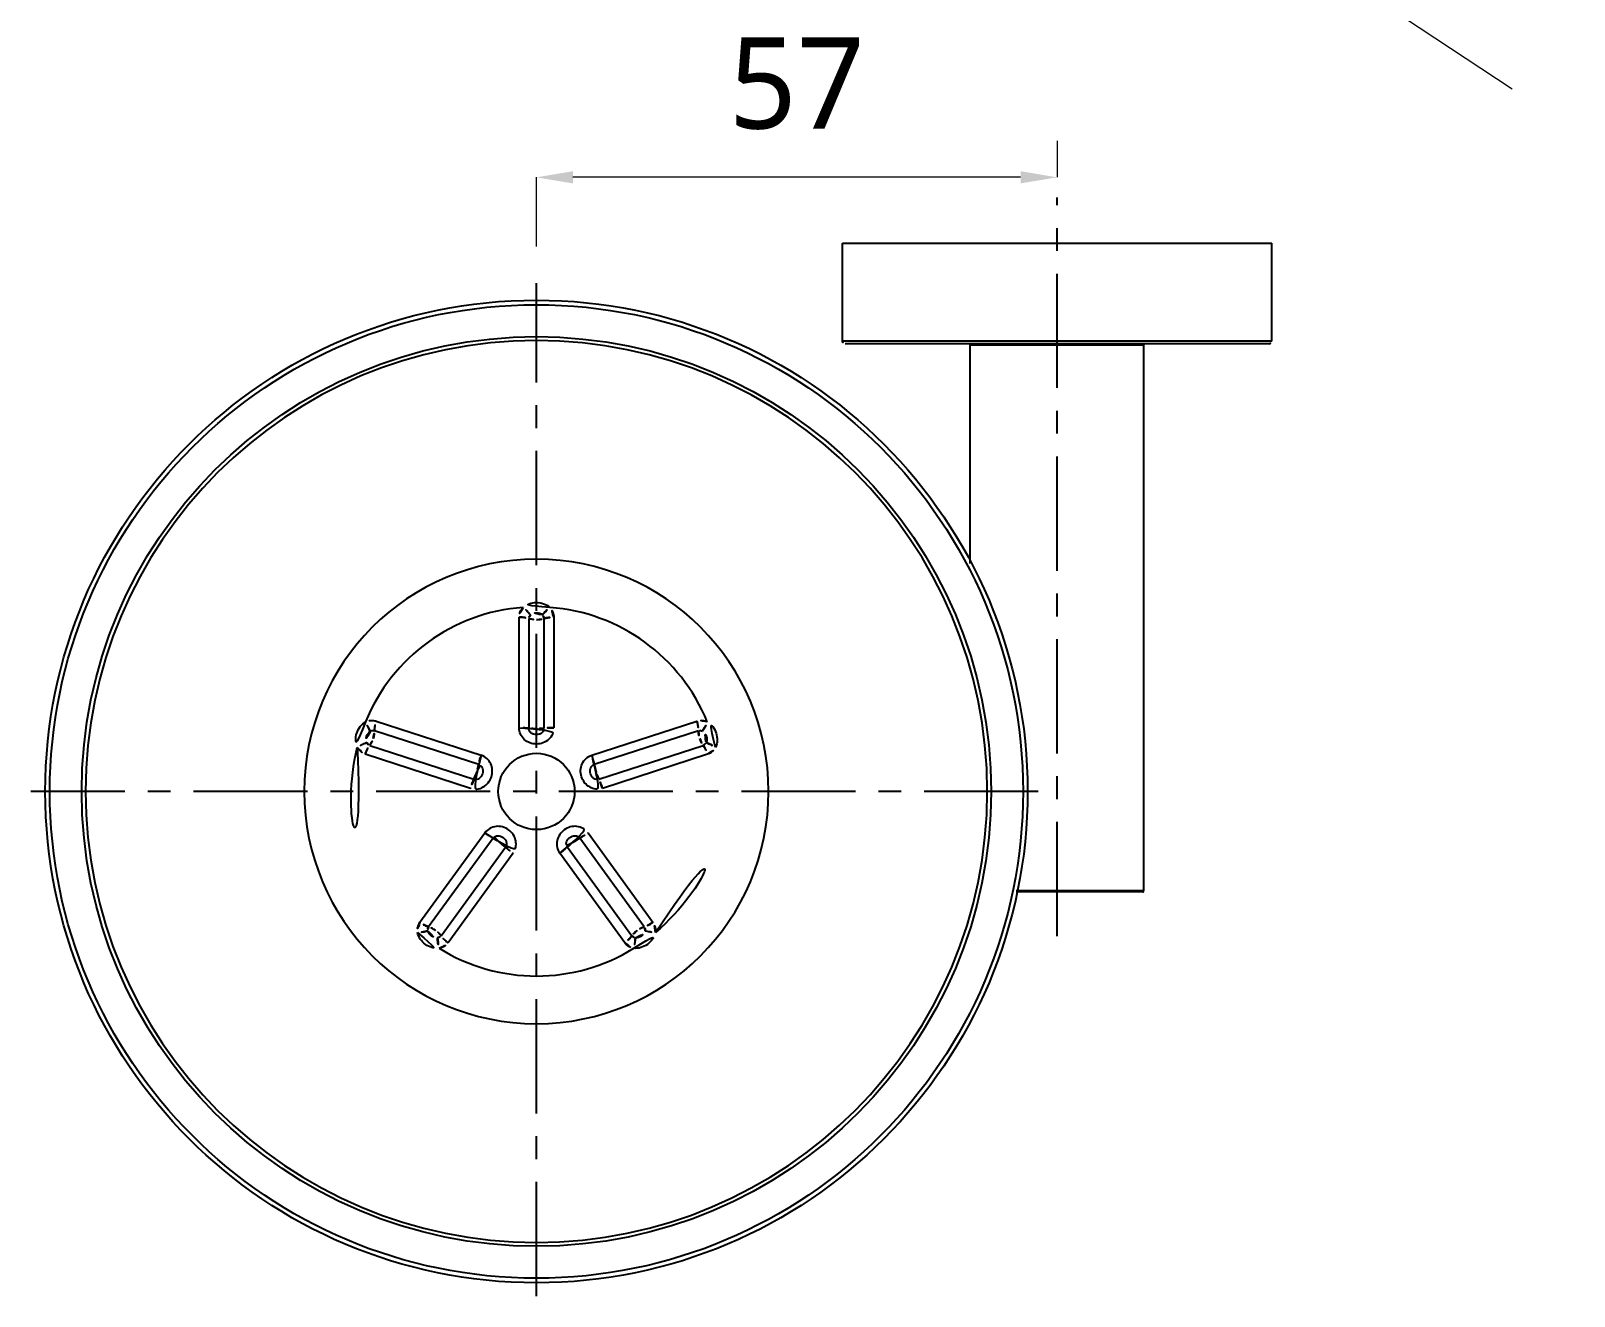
# Model space of a CAD drawing. Extents: x 16296660632 to 16296679688, y -37409620961 to -37409616551.
# Drawn here: x 16296679006.9 to 16296679175.8, y -37409618234 to -37409618095.5 of the extents above; entities that cross this region are included whole.
import ezdxf

# ---------------------------------------------------------------- set-up
doc = ezdxf.new("R2010")
doc.units = 0
doc.header["$LTSCALE"] = 10
doc.header["$MEASUREMENT"] = 0
doc.header["$PDMODE"] = 3
doc.header["$PDSIZE"] = -10
doc.linetypes.add('CENTER', pattern=[2, 1.25, -0.25, 0.25, -0.25])
doc.layers.get('0').update_dxf_attribs({"linetype": 'CONTINUOUS'})
doc.layers.get('DEFPOINTS').update_dxf_attribs({"linetype": 'CONTINUOUS'})
doc.styles.add('Daelim Dimension', font='')
doc.styles.get('Daelim Dimension').set_extended_font_data('NanumGothic')
doc.dimstyles.new('DEFAULT', dxfattribs={"dimscale": 2, "dimtxt": 2, "dimasz": 2, "dimexe": 0, "dimexo": 2, "dimgap": 1, "dimtad": 1, "dimdec": 1, "dimzin": 9, "dimdsep": 46, "dimtxsty": 'Daelim Dimension', "dimcen": 0.5, "dimclrd": 252, "dimclre": 252, "dimclrt": 3, "dimadec": 1, "dimazin": 0, "dimtfac": 1, "dimtdec": 1, "dimtix": 1, "dimtmove": 0, "dimatfit": 3, "dimfxl": 1, "dimtolj": 1, "dimtzin": 1, "dimlwd": 9, "dimlwe": 9, "dimarcsym": 0})

# ---------------------------------------------------------------- blocks, each defined once
blk = doc.blocks.new('*D24')
at = {"color": 5, "lineweight": 9, "transparency": 16777216}
for p, q in [((16296679096.264919, -37409618053.847122), (16296679092.927481, -37409618051.642242)), ((16296679099.60235, -37409618056.05201), (16296679138.81723, -37409618081.959419)), ((16296679169.028431, -37409618101.918518), (16296679142.154671, -37409618084.164307))]:
    blk.add_line(p, q, dxfattribs=at)
at = {"color": 5, "transparency": 16777216}
for points in [[(16296679096.632401, -37409618053.290894), (16296679095.89744, -37409618054.403374), (16296679099.60235, -37409618056.05201)], [(16296679142.52215, -37409618083.608063), (16296679141.787189, -37409618084.720551), (16296679138.81723, -37409618081.959419)]]:
    blk.add_solid(points, dxfattribs=at)
at = {"layer": 'DEFPOINTS', "color": 0, "transparency": 16777216}
for p in [(16296679099.60235, -37409618056.05201), (16296679138.81723, -37409618081.959419)]:
    blk.add_point(p, dxfattribs=at)
at = {"color": 7, "transparency": 16777216, "insert": (16296679175.811781, -37409618088.022583), "char_height": 10, "attachment_point": 3, "rotation": 326.549155, "line_spacing_factor": 0.9, "style": 'Daelim Dimension'}
blk.add_mtext('\\A1;{\\fISOCPEUR|b0|i0|c0|p34;%%C}47', dxfattribs=at)
blk = doc.blocks.new('*D27')
at = {"color": 5, "lineweight": 9, "transparency": 16777216}
for p, q in [((16296679119.209789, -37409618107.559723), (16296679119.209789, -37409618111.559723)), ((16296679062.209789, -37409618119.148842), (16296679062.209789, -37409618111.559723)), ((16296679115.209789, -37409618111.559723), (16296679066.209789, -37409618111.559723))]:
    blk.add_line(p, q, dxfattribs=at)
at = {"color": 5, "transparency": 16777216}
for points in [[(16296679066.209789, -37409618110.893059), (16296679066.209789, -37409618112.226387), (16296679062.209789, -37409618111.559723)], [(16296679115.209789, -37409618110.893059), (16296679115.209789, -37409618112.226387), (16296679119.209789, -37409618111.559723)]]:
    blk.add_solid(points, dxfattribs=at)
at = {"layer": 'DEFPOINTS', "color": 0, "transparency": 16777216}
for p in [(16296679062.209789, -37409618111.559723), (16296679119.209789, -37409618111.559723), (16296679062.209789, -37409618123.148842)]:
    blk.add_point(p, dxfattribs=at)
at = {"color": 7, "transparency": 16777216, "insert": (16296679090.709789, -37409618096.226387), "char_height": 10, "attachment_point": 2, "line_spacing_factor": 0.9, "style": 'Daelim Dimension'}
blk.add_mtext('\\A1;57', dxfattribs=at)

msp = doc.modelspace()

# ---------------------------------------------------------------- linework, layer by layer
at = {"color": 1, "linetype": 'CENTER'}
for p, q in [((16296679119.209789, -37409618194.613937), (16296679119.209789, -37409618113.779732)), ((16296679062.209789, -37409618234.013046), (16296679062.209789, -37409618123.148842)), ((16296679117.154051, -37409618178.779732), (16296679006.861799, -37409618178.779732))]:
    msp.add_line(p, q, dxfattribs=at)
at = {"color": 7, "linetype": 'Continuous'}
for p, q in [((16296679095.709789, -37409618129.479729), (16296679095.709789, -37409618118.779732)), ((16296679095.709789, -37409618118.779732), (16296679142.709789, -37409618118.779732)), ((16296679142.709789, -37409618129.479729), (16296679142.709789, -37409618118.779732)), ((16296679142.40979, -37409618129.779732), (16296679096.00979, -37409618129.779732)), ((16296679109.709789, -37409618153.844559), (16296679109.709789, -37409618129.899727)), ((16296679128.709789, -37409618189.659729), (16296679128.709789, -37409618129.899727)), ((16296679128.58979, -37409618189.779732), (16296679114.716351, -37409618189.779732))]:
    msp.add_line(p, q, dxfattribs=at)
at = {"color": 9, "linetype": 'Continuous'}
for p, q in [((16296679142.70957, -37409618129.479729), (16296679095.709789, -37409618129.479729)), ((16296679109.709789, -37409618129.899727), (16296679128.709789, -37409618129.899727)), ((16296679060.301781, -37409618171.801933), (16296679060.301781, -37409618159.697304)), ((16296679061.370489, -37409618159.856102), (16296679061.370489, -37409618171.860138)), ((16296679063.049101, -37409618171.860153), (16296679063.049101, -37409618159.856102)), ((16296679064.11784, -37409618159.697456), (16296679064.117809, -37409618171.802002)), ((16296679044.650999, -37409618171.068314), (16296679056.16326, -37409618174.808899)), ((16296679068.25651, -37409618174.808823), (16296679079.76862, -37409618171.068314)), ((16296679055.888241, -37409618175.843231), (16296679044.47172, -37409618172.133781)), ((16296679079.94787, -37409618172.133781), (16296679068.531361, -37409618175.843231)), ((16296679054.983971, -37409618178.438133), (16296679043.471741, -37409618174.697594)), ((16296679043.952999, -37409618173.73024), (16296679055.369511, -37409618177.43969)), ((16296679069.05007, -37409618177.43969), (16296679080.466591, -37409618173.73024)), ((16296679080.94784, -37409618174.697594), (16296679069.435749, -37409618178.438103)), ((16296679049.44978, -37409618193.096268), (16296679056.564751, -37409618183.30336)), ((16296679057.463551, -37409618183.88446), (16296679050.407749, -37409618193.595932)), ((16296679051.765779, -37409618194.582603), (16296679058.821581, -37409618184.871132)), ((16296679065.598009, -37409618184.871117), (16296679072.653811, -37409618194.582603)), ((16296679074.011841, -37409618193.595932), (16296679066.956039, -37409618183.884468)), ((16296679067.855049, -37409618183.303581), (16296679074.969709, -37409618193.096107)), ((16296679059.652, -37409618185.546333), (16296679052.53722, -37409618195.33905)), ((16296679071.88257, -37409618195.339279), (16296679064.767611, -37409618185.546371)), ((16296679128.709789, -37409618189.659729), (16296679114.741289, -37409618189.659729))]:
    msp.add_line(p, q, dxfattribs=at)
at = {"color": 7, "linetype": 'Continuous'}
for radius in [53.771704, 4.176178]:
    msp.add_circle((16296679062.209789, -37409618178.779732), radius, dxfattribs=at)
at = {"color": 9, "linetype": 'Continuous'}
for radius in [53.271704, 49.780355]:
    msp.add_circle((16296679062.209789, -37409618178.779732), radius, dxfattribs=at)
for centre, radius, start, end in [((16296679062.209789, -37409618178.779732), 49.354884, 0.00043713, 179.99956287), ((16296679062.209789, -37409618178.779732), 25.417345, 0.00043713, 179.99956287), ((16296679062.209789, -37409618178.779732), 20.196609, 94.16450546, 157.83558084), ((16296679062.209789, -37409618178.779732), 20.196609, 22.16441916, 85.83549454), ((16296679060.363331, -37409618163.346626), 3.650044, 90.00021857, 90.96632898), ((16296679064.056259, -37409618163.346619), 3.650037, 89.03367102, 89.99978143), ((16296679048.102619, -37409618172.254539), 3.650037, 161.03367442, 161.99976442), ((16296679076.316959, -37409618172.254547), 3.650044, 18.00023558, 18.96632558), ((16296679060.363319, -37409618181.782478), 9.980668, 90, 90.35320366), ((16296679064.05628, -37409618181.782471), 9.980653, 89.64679634, 90), ((16296679062.209789, -37409618178.779732), 20.196609, 166.16445315, 229.83572105), ((16296679046.961451, -37409618175.766731), 3.650044, 162.00021393, 162.96649763), ((16296679062.209789, -37409618178.779732), 20.196609, 310.16427895, 13.83554685), ((16296679077.458151, -37409618175.766731), 3.650037, 17.03395234, 17.99978607), ((16296679065.63616, -37409618177.951523), 9.980653, 161.64688525, 162.00021393), ((16296679058.783421, -37409618177.95153), 9.980668, 18.00023558, 18.35311475), ((16296679062.209789, -37409618178.779732), 49.354884, 180.00043713, 359.99956287), ((16296679062.209789, -37409618178.779732), 25.417345, 180.00043713, 359.99956287), ((16296679064.49498, -37409618181.46373), 9.980668, 162.00021393, 162.35331709), ((16296679059.92462, -37409618181.463737), 9.980653, 17.64668291, 18.00023558), ((16296679062.480921, -37409618175.265129), 9.980653, 233.64645009, 234.00037829), ((16296679061.93865, -37409618175.265129), 9.980668, 306.0002323, 306.35354991), ((16296679065.46859, -37409618177.435791), 9.980668, 234.00037829, 234.35355155), ((16296679058.950991, -37409618177.435806), 9.980653, 305.64705843, 306.0002323), ((16296679051.644621, -37409618190.180054), 3.650037, 233.03367088, 233.9997677), ((16296679072.774969, -37409618190.180054), 3.650044, 306.00040912, 306.96632912), ((16296679062.209789, -37409618178.779732), 20.196609, 238.16429926, 301.83570074), ((16296679054.632259, -37409618192.3507), 3.650044, 234.00037829, 234.96654618), ((16296679069.787319, -37409618192.350708), 3.650037, 305.03345382, 305.99962171)]:
    msp.add_arc(centre, radius, start, end, dxfattribs=at)
at = {"color": 7, "linetype": 'Continuous'}
for centre, radius, start, end in [((16296679096.00979, -37409618129.479729), 0.3, 180, 270), ((16296679109.82979, -37409618129.899727), 0.12, 90, 180), ((16296679128.58979, -37409618129.899727), 0.12, 0, 90), ((16296679142.40979, -37409618129.479729), 0.3, 270, 0), ((16296679128.58979, -37409618189.659729), 0.12, 270, 0)]:
    msp.add_arc(centre, radius, start, end, dxfattribs=at)
at = {"color": 9, "linetype": 'Continuous'}
for points, knots in [([(16296679060.743111, -37409618158.636436), (16296679060.60618, -37409618158.778679), (16296679060.3822, -37409618159.110542), (16296679060.30175, -37409618159.504509), (16296679060.301781, -37409618159.697304)], [0, 0, 0, 0, 0.5059525732, 1, 1, 1, 1]), ([(16296679061.55567, -37409618159.450447), (16296679061.44022, -37409618159.299812), (16296679061.183741, -37409618159.012299), (16296679060.8964, -37409618158.755867), (16296679060.74313, -37409618158.636436)], [0, 0, 0, 0, 0.4941103788, 1, 1, 1, 1]), ([(16296679063.676491, -37409618158.636452), (16296679063.482109, -37409618158.460869), (16296679063.010309, -37409618158.187592), (16296679062.209761, -37409618158.054573), (16296679061.40938, -37409618158.187828), (16296679060.937441, -37409618158.460907), (16296679060.743111, -37409618158.636436)], [0, 0, 0, 0, 0.2473902713, 0.4999832826, 0.7526722537, 1, 1, 1, 1]), ([(16296679061.555651, -37409618159.450447), (16296679061.49868, -37409618159.502876), (16296679061.405291, -37409618159.628304), (16296679061.370449, -37409618159.78167), (16296679061.370569, -37409618159.85611)], [0, 0, 0, 0, 0.5097896069, 1, 1, 1, 1]), ([(16296679062.864059, -37409618159.450417), (16296679062.69446, -37409618159.294434), (16296679062.210091, -37409618159.157097), (16296679061.72541, -37409618159.294189), (16296679061.555651, -37409618159.450447)], [0, 0, 0, 0, 0.4996703667, 1, 1, 1, 1]), ([(16296679062.864059, -37409618159.450417), (16296679062.9795, -37409618159.299797), (16296679063.235941, -37409618159.012306), (16296679063.523239, -37409618158.75589), (16296679063.676491, -37409618158.636452)], [0, 0, 0, 0, 0.4941148597, 1, 1, 1, 1]), ([(16296679063.049009, -37409618159.856117), (16296679063.04948, -37409618159.780861), (16296679063.015671, -37409618159.626228), (16296679062.919081, -37409618159.50383), (16296679062.86405, -37409618159.450417)], [0, 0, 0, 0, 0.4953162672, 1, 1, 1, 1]), ([(16296679064.11784, -37409618159.697456), (16296679064.117861, -37409618159.504608), (16296679064.03743, -37409618159.110573), (16296679063.81341, -37409618158.778664), (16296679063.676491, -37409618158.636452)], [0, 0, 0, 0, 0.4941704488, 1, 1, 1, 1]), ([(16296679060.363319, -37409618159.696579), (16296679060.54418, -37409618159.696579), (16296679060.885679, -37409618159.721352), (16296679061.22028, -37409618159.800194), (16296679061.37051, -37409618159.856087)], [0, 0, 0, 0, 0.5301449216, 1, 1, 1, 1]), ([(16296679061.370541, -37409618159.856102), (16296679061.495991, -37409618159.903221), (16296679061.77479, -37409618159.969482), (16296679062.059429, -37409618159.990257), (16296679062.209789, -37409618159.990257)], [0, 0, 0, 0, 0.4712261311, 1, 1, 1, 1]), ([(16296679062.209789, -37409618159.990257), (16296679062.360149, -37409618159.990257), (16296679062.644779, -37409618159.969482), (16296679062.923571, -37409618159.903236), (16296679063.049009, -37409618159.856117)], [0, 0, 0, 0, 0.5287708321, 1, 1, 1, 1]), ([(16296679063.04908, -37409618159.856087), (16296679063.19932, -37409618159.800194), (16296679063.533911, -37409618159.721352), (16296679063.87541, -37409618159.696579), (16296679064.056271, -37409618159.696587)], [0, 0, 0, 0, 0.4698602498, 1, 1, 1, 1]), ([(16296679043.50563, -37409618171.16021), (16296679043.27857, -37409618171.290817), (16296679042.872869, -37409618171.655083), (16296679042.49898, -37409618172.375343), (16296679042.378401, -37409618173.177727), (16296679042.49227, -37409618173.710953), (16296679042.599159, -37409618173.950012)], [0, 0, 0, 0, 0.2473947446, 0.4999863051, 0.7526739494, 1, 1, 1, 1]), ([(16296679044.028709, -37409618172.184402), (16296679043.921129, -37409618172.028069), (16296679043.72695, -37409618171.695343), (16296679043.571871, -37409618171.342857), (16296679043.50564, -37409618171.160202)], [0, 0, 0, 0, 0.4941148551, 1, 1, 1, 1]), ([(16296679044.650999, -37409618171.068314), (16296679044.467609, -37409618171.008698), (16296679044.068041, -37409618170.963463), (16296679043.68317, -37409618171.073936), (16296679043.50563, -37409618171.16021)], [0, 0, 0, 0, 0.4941697244, 1, 1, 1, 1]), ([(16296679044.471701, -37409618172.133797), (16296679044.46496, -37409618171.97364), (16296679044.49337, -37409618171.631058), (16296679044.57534, -37409618171.298622), (16296679044.631241, -37409618171.12661)], [0, 0, 0, 0, 0.4698602498, 1, 1, 1, 1]), ([(16296679079.788361, -37409618171.12661), (16296679079.84425, -37409618171.298622), (16296679079.92622, -37409618171.631073), (16296679079.95463, -37409618171.97364), (16296679079.947889, -37409618172.133797)], [0, 0, 0, 0, 0.5301449217, 1, 1, 1, 1]), ([(16296679080.913971, -37409618171.160217), (16296679080.73638, -37409618171.073936), (16296679080.351521, -37409618170.963463), (16296679079.951969, -37409618171.008713), (16296679079.76862, -37409618171.068314)], [0, 0, 0, 0, 0.5059523193, 1, 1, 1, 1]), ([(16296679080.39089, -37409618172.18454), (16296679080.49848, -37409618172.028191), (16296679080.692671, -37409618171.695419), (16296679080.847759, -37409618171.342911), (16296679080.91398, -37409618171.160217)], [0, 0, 0, 0, 0.4941103772, 1, 1, 1, 1]), ([(16296679081.820431, -37409618173.95002), (16296679081.927349, -37409618173.710899), (16296679082.04146, -37409618173.177742), (16296679081.920589, -37409618172.375267), (16296679081.546499, -37409618171.655251), (16296679081.140961, -37409618171.290787), (16296679080.913971, -37409618171.160217)], [0, 0, 0, 0, 0.2473950671, 0.4999857831, 0.7526739078, 1, 1, 1, 1]), ([(16296679044.0287, -37409618172.184387), (16296679043.82794, -37409618172.297493), (16296679043.547661, -37409618172.715721), (16296679043.528259, -37409618173.21904), (16296679043.62442, -37409618173.42878)], [0, 0, 0, 0, 0.4996659703, 1, 1, 1, 1]), ([(16296679044.47171, -37409618172.133873), (16296679044.40027, -37409618172.110168), (16296679044.242769, -37409618172.094543), (16296679044.0965, -37409618172.148567), (16296679044.028709, -37409618172.18441)], [0, 0, 0, 0, 0.4953162654, 1, 1, 1, 1]), ([(16296679044.339951, -37409618172.973457), (16296679044.386419, -37409618172.830467), (16296679044.454599, -37409618172.553337), (16296679044.477751, -37409618172.267731), (16296679044.47171, -37409618172.133873)], [0, 0, 0, 0, 0.5287708442, 1, 1, 1, 1]), ([(16296679060.301781, -37409618171.801933), (16296679060.30176, -37409618172.041031), (16296679060.40575, -37409618172.526176), (16296679060.844231, -37409618173.122337), (16296679061.479679, -37409618173.50383), (16296679062.20915, -37409618173.631783), (16296679062.93874, -37409618173.504257), (16296679063.57494, -37409618173.123154), (16296679064.01333, -37409618172.526482), (16296679064.11783, -37409618172.041206), (16296679064.117809, -37409618171.802002)], [0, 0, 0, 0, 0.1241986607, 0.2488277796, 0.374144547, 0.4998843993, 0.6256697209, 0.7510412637, 0.8757463262, 1, 1, 1, 1]), ([(16296679061.370501, -37409618171.860138), (16296679061.21608, -37409618171.839127), (16296679060.88043, -37409618171.810753), (16296679060.54394, -37409618171.801811), (16296679060.363319, -37409618171.801811)], [0, 0, 0, 0, 0.463178617, 1, 1, 1, 1]), ([(16296679061.370569, -37409618171.860153), (16296679061.370781, -37409618171.96003), (16296679061.421261, -37409618172.163643), (16296679061.62711, -37409618172.396896), (16296679061.905741, -37409618172.530022), (16296679062.20978, -37409618172.570534), (16296679062.51371, -37409618172.530052), (16296679062.79273, -37409618172.397034), (16296679062.997499, -37409618172.163589), (16296679063.050329, -37409618171.960022), (16296679063.04912, -37409618171.860138)], [0, 0, 0, 0, 0.1241551058, 0.2490241269, 0.3744781134, 0.4999606032, 0.6254999285, 0.7509386757, 0.8758315797, 1, 1, 1, 1]), ([(16296679062.209789, -37409618171.90741), (16296679062.05983, -37409618171.90741), (16296679061.77949, -37409618171.900192), (16296679061.4998, -37409618171.877243), (16296679061.370569, -37409618171.860153)], [0, 0, 0, 0, 0.534980904, 1, 1, 1, 1]), ([(16296679063.04912, -37409618171.860138), (16296679062.91988, -37409618171.877243), (16296679062.64016, -37409618171.9002), (16296679062.359779, -37409618171.90741), (16296679062.209789, -37409618171.90741)], [0, 0, 0, 0, 0.4650085711, 1, 1, 1, 1]), ([(16296679064.056271, -37409618171.801811), (16296679063.87565, -37409618171.801811), (16296679063.53916, -37409618171.810753), (16296679063.20351, -37409618171.839127), (16296679063.049101, -37409618171.860153)], [0, 0, 0, 0, 0.5368300459, 1, 1, 1, 1]), ([(16296679079.947889, -37409618172.133827), (16296679079.941839, -37409618172.2677), (16296679079.964979, -37409618172.553329), (16296679080.033171, -37409618172.830467), (16296679080.079639, -37409618172.973457)], [0, 0, 0, 0, 0.4712261741, 1, 1, 1, 1]), ([(16296679080.39089, -37409618172.184532), (16296679080.323429, -37409618172.146553), (16296679080.17528, -37409618172.096489), (16296679080.01866, -37409618172.110748), (16296679079.947889, -37409618172.133858)], [0, 0, 0, 0, 0.5097896073, 1, 1, 1, 1]), ([(16296679080.079639, -37409618172.973457), (16296679080.126101, -37409618173.116463), (16296679080.23382, -37409618173.380737), (16296679080.38298, -37409618173.62542), (16296679080.466551, -37409618173.730164)], [0, 0, 0, 0, 0.5287708786, 1, 1, 1, 1]), ([(16296679080.79525, -37409618173.428886), (16296679080.89119, -37409618173.219391), (16296679080.87212, -37409618172.716293), (16296679080.591961, -37409618172.297691), (16296679080.39089, -37409618172.184532)], [0, 0, 0, 0, 0.4996661842, 1, 1, 1, 1]), ([(16296679042.599159, -37409618173.950012), (16296679042.69212, -37409618174.124191), (16296679042.93854, -37409618174.439781), (16296679043.28838, -37409618174.638031), (16296679043.471741, -37409618174.697594)], [0, 0, 0, 0, 0.505952333, 1, 1, 1, 1]), ([(16296679043.62442, -37409618173.428757), (16296679043.44548, -37409618173.49202), (16296679043.092779, -37409618173.647087), (16296679042.760111, -37409618173.841133), (16296679042.59915, -37409618173.949997)], [0, 0, 0, 0, 0.4941103791, 1, 1, 1, 1]), ([(16296679043.490049, -37409618174.638817), (16296679043.54594, -37409618174.466797), (16296679043.67502, -37409618174.149673), (16296679043.853399, -37409618173.85582), (16296679043.95299, -37409618173.730209)], [0, 0, 0, 0, 0.5301449217, 1, 1, 1, 1]), ([(16296679043.62442, -37409618173.42878), (16296679043.65667, -37409618173.499161), (16296679043.747101, -37409618173.626747), (16296679043.882191, -37409618173.707268), (16296679043.95303, -37409618173.730164)], [0, 0, 0, 0, 0.5097896066, 1, 1, 1, 1]), ([(16296679043.953011, -37409618173.730186), (16296679044.036591, -37409618173.625443), (16296679044.18576, -37409618173.38076), (16296679044.293489, -37409618173.11647), (16296679044.339951, -37409618172.973457)], [0, 0, 0, 0, 0.4712261696, 1, 1, 1, 1]), ([(16296679080.466551, -37409618173.730164), (16296679080.538271, -37409618173.707336), (16296679080.674879, -37409618173.627411), (16296679080.76145, -37409618173.497726), (16296679080.795231, -37409618173.428879)], [0, 0, 0, 0, 0.4953162624, 1, 1, 1, 1]), ([(16296679080.466591, -37409618173.730217), (16296679080.566179, -37409618173.855827), (16296679080.74456, -37409618174.149673), (16296679080.87365, -37409618174.466797), (16296679080.929541, -37409618174.638817)], [0, 0, 0, 0, 0.4698602498, 1, 1, 1, 1]), ([(16296679080.79524, -37409618173.428886), (16296679080.974159, -37409618173.492126), (16296679081.32683, -37409618173.647186), (16296679081.659479, -37409618173.841187), (16296679081.820419, -37409618173.950027)], [0, 0, 0, 0, 0.4941148551, 1, 1, 1, 1]), ([(16296679080.94784, -37409618174.697594), (16296679081.13125, -37409618174.638023), (16296679081.481091, -37409618174.439758), (16296679081.727501, -37409618174.124168), (16296679081.820431, -37409618173.95002)], [0, 0, 0, 0, 0.4941695568, 1, 1, 1, 1]), ([(16296679056.16326, -37409618174.808899), (16296679056.39077, -37409618174.88279), (16296679056.81999, -37409618175.13221), (16296679057.251989, -37409618175.733513), (16296679057.417761, -37409618176.456268), (16296679057.31365, -37409618177.18943), (16296679056.966709, -37409618177.843483), (16296679056.407789, -37409618178.330223), (16296679055.70517, -37409618178.56263), (16296679055.21146, -37409618178.512047), (16296679054.983971, -37409618178.438133)], [0, 0, 0, 0, 0.1242605748, 0.2489776064, 0.3743340091, 0.5000922019, 0.6258174848, 0.7510883753, 0.8757452522, 1, 1, 1, 1]), ([(16296679055.369539, -37409618177.439613), (16296679055.46459, -37409618177.470306), (16296679055.673849, -37409618177.485168), (16296679055.959311, -37409618177.361504), (16296679056.17202, -37409618177.137627), (16296679056.30448, -37409618176.860992), (16296679056.359921, -37409618176.559433), (16296679056.31962, -37409618176.252968), (16296679056.160879, -37409618175.986076), (16296679055.98361, -37409618175.872917), (16296679055.888241, -37409618175.843208)], [0, 0, 0, 0, 0.1241566982, 0.249027382, 0.374480603, 0.4999622013, 0.6254992961, 0.7509386305, 0.8758320543, 1, 1, 1, 1]), ([(16296679055.888241, -37409618175.843208), (16296679055.864559, -37409618175.971413), (16296679055.799959, -37409618176.244537), (16296679055.720181, -37409618176.51342), (16296679055.67383, -37409618176.656067)], [0, 0, 0, 0, 0.4650085521, 1, 1, 1, 1]), ([(16296679056.143999, -37409618174.867332), (16296679056.088181, -37409618175.039124), (16296679055.992701, -37409618175.361893), (16296679055.91597, -37409618175.689888), (16296679055.888229, -37409618175.843239)], [0, 0, 0, 0, 0.5368299825, 1, 1, 1, 1]), ([(16296679068.25651, -37409618174.808823), (16296679068.0291, -37409618174.88269), (16296679067.5998, -37409618175.1315), (16296679067.168329, -37409618175.73278), (16296679067.001841, -37409618176.455032), (16296679067.1056, -37409618177.188347), (16296679067.45237, -37409618177.84285), (16296679068.011459, -37409618178.330132), (16296679068.71443, -37409618178.56266), (16296679069.20825, -37409618178.512039), (16296679069.435749, -37409618178.438103)], [0, 0, 0, 0, 0.1241994116, 0.2488278897, 0.3741437026, 0.499884186, 0.6256698855, 0.7510425704, 0.8757470791, 1, 1, 1, 1]), ([(16296679068.53137, -37409618175.843307), (16296679068.43644, -37409618175.874359), (16296679068.2584, -37409618175.985313), (16296679068.100161, -37409618176.253159), (16296679068.05966, -37409618176.559303), (16296679068.115101, -37409618176.86097), (16296679068.247499, -37409618177.137512), (16296679068.460239, -37409618177.361778), (16296679068.745529, -37409618177.484367), (16296679068.955469, -37409618177.471748), (16296679069.050079, -37409618177.439713)], [0, 0, 0, 0, 0.1241555387, 0.2490251372, 0.3744795827, 0.4999617587, 0.6254993235, 0.750938616, 0.8758318777, 1, 1, 1, 1]), ([(16296679068.531361, -37409618175.843239), (16296679068.50363, -37409618175.689888), (16296679068.426901, -37409618175.361893), (16296679068.331409, -37409618175.039108), (16296679068.2756, -37409618174.867332)], [0, 0, 0, 0, 0.463178645, 1, 1, 1, 1]), ([(16296679068.74576, -37409618176.656067), (16296679068.699421, -37409618176.513443), (16296679068.61965, -37409618176.244591), (16296679068.55505, -37409618175.971497), (16296679068.53137, -37409618175.843307)], [0, 0, 0, 0, 0.5349809062, 1, 1, 1, 1]), ([(16296679055.369511, -37409618177.439667), (16296679055.301809, -37409618177.580048), (16296679055.171101, -37409618177.890503), (16296679055.05862, -37409618178.207764), (16296679055.0028, -37409618178.379539)], [0, 0, 0, 0, 0.4631786805, 1, 1, 1, 1]), ([(16296679055.67383, -37409618176.656067), (16296679055.627489, -37409618176.798698), (16296679055.533991, -37409618177.063087), (16296679055.425739, -37409618177.321991), (16296679055.369539, -37409618177.439613)], [0, 0, 0, 0, 0.5349809163, 1, 1, 1, 1]), ([(16296679069.050079, -37409618177.439713), (16296679068.993879, -37409618177.322067), (16296679068.885611, -37409618177.063141), (16296679068.79211, -37409618176.798714), (16296679068.74576, -37409618176.656067)], [0, 0, 0, 0, 0.465008553, 1, 1, 1, 1]), ([(16296679069.41678, -37409618178.379539), (16296679069.36097, -37409618178.207764), (16296679069.248489, -37409618177.890503), (16296679069.117769, -37409618177.580048), (16296679069.05007, -37409618177.439682)], [0, 0, 0, 0, 0.536830018, 1, 1, 1, 1]), ([(16296679056.564751, -37409618183.30336), (16296679056.705271, -37409618183.109909), (16296679057.075029, -37409618182.779221), (16296679057.779579, -37409618182.553436), (16296679058.51774, -37409618182.618988), (16296679059.18276, -37409618182.943771), (16296679059.698231, -37409618183.475388), (16296679059.988911, -37409618184.157501), (16296679059.994049, -37409618184.898323), (16296679059.79278, -37409618185.352608), (16296679059.652, -37409618185.546333)], [0, 0, 0, 0, 0.124203817, 0.2488237044, 0.3740749388, 0.4997602711, 0.6254823367, 0.7508512987, 0.8756045649, 1, 1, 1, 1]), ([(16296679064.767611, -37409618185.546371), (16296679064.626949, -37409618185.352814), (16296679064.42634, -37409618184.898773), (16296679064.430099, -37409618184.158508), (16296679064.72077, -37409618183.47657), (16296679065.23564, -37409618182.944557), (16296679065.900789, -37409618182.619148), (16296679066.6392, -37409618182.553749), (16296679067.34482, -37409618182.778328), (16296679067.71439, -37409618183.109947), (16296679067.855049, -37409618183.303581)], [0, 0, 0, 0, 0.1242815448, 0.2489431208, 0.3742369743, 0.4999637781, 0.6256780404, 0.7510031472, 0.8756894042, 1, 1, 1, 1]), ([(16296679056.614441, -37409618183.339653), (16296679056.760571, -37409618183.445824), (16296679057.03805, -37409618183.636368), (16296679057.326281, -37409618183.810699), (16296679057.463551, -37409618183.884468)], [0, 0, 0, 0, 0.5368300267, 1, 1, 1, 1]), ([(16296679057.46353, -37409618183.884453), (16296679057.57814, -37409618183.946587), (16296679057.81793, -37409618184.09243), (16296679058.049, -37409618184.251404), (16296679058.170349, -37409618184.339546)], [0, 0, 0, 0, 0.4650085683, 1, 1, 1, 1]), ([(16296679058.82152, -37409618184.871078), (16296679058.88006, -37409618184.790154), (16296679058.958891, -37409618184.595749), (16296679058.929461, -37409618184.286041), (16296679058.78229, -37409618184.014557), (16296679058.560129, -37409618183.803093), (16296679058.290449, -37409618183.657188), (16296679057.98653, -37409618183.600807), (16296679057.683649, -37409618183.669296), (16296679057.521271, -37409618183.80294), (16296679057.46353, -37409618183.884453)], [0, 0, 0, 0, 0.1241554532, 0.2490249328, 0.3744797618, 0.4999626626, 0.6255021158, 0.7509402554, 0.8758326606, 1, 1, 1, 1]), ([(16296679058.170349, -37409618184.339546), (16296679058.29167, -37409618184.427696), (16296679058.514231, -37409618184.59832), (16296679058.72702, -37409618184.781288), (16296679058.82152, -37409618184.871078)], [0, 0, 0, 0, 0.5349808972, 1, 1, 1, 1]), ([(16296679058.82156, -37409618184.871117), (16296679058.934139, -37409618184.978889), (16296679059.189011, -37409618185.199142), (16296679059.45598, -37409618185.404152), (16296679059.60211, -37409618185.510323)], [0, 0, 0, 0, 0.463178633, 1, 1, 1, 1]), ([(16296679066.955971, -37409618183.884506), (16296679066.89711, -37409618183.803818), (16296679066.736561, -37409618183.668777), (16296679066.43293, -37409618183.601059), (16296679066.129259, -37409618183.657143), (16296679065.85948, -37409618183.803078), (16296679065.63739, -37409618184.014458), (16296679065.489849, -37409618184.286087), (16296679065.461411, -37409618184.595299), (16296679065.5383, -37409618184.791054), (16296679065.598, -37409618184.87114)], [0, 0, 0, 0, 0.1241552387, 0.2490245805, 0.3744782098, 0.4999603162, 0.6254983609, 0.750937654, 0.875831316, 1, 1, 1, 1]), ([(16296679065.598, -37409618184.87114), (16296679065.692499, -37409618184.781342), (16296679065.90531, -37409618184.598351), (16296679066.127899, -37409618184.427719), (16296679066.249241, -37409618184.339546)], [0, 0, 0, 0, 0.4650085579, 1, 1, 1, 1]), ([(16296679066.249241, -37409618184.339546), (16296679066.370569, -37409618184.251404), (16296679066.60161, -37409618184.092461), (16296679066.841379, -37409618183.946632), (16296679066.955971, -37409618183.884506)], [0, 0, 0, 0, 0.5349809013, 1, 1, 1, 1]), ([(16296679066.95603, -37409618183.884483), (16296679067.093309, -37409618183.810707), (16296679067.38154, -37409618183.636383), (16296679067.659019, -37409618183.445824), (16296679067.805149, -37409618183.339653)], [0, 0, 0, 0, 0.4631786225, 1, 1, 1, 1]), ([(16296679064.81748, -37409618185.510307), (16296679064.9636, -37409618185.404152), (16296679065.230579, -37409618185.199127), (16296679065.485439, -37409618184.978882), (16296679065.598021, -37409618184.871117)], [0, 0, 0, 0, 0.5368300405, 1, 1, 1, 1]), ([(16296679049.44978, -37409618193.096268), (16296679049.33642, -37409618193.252251), (16296679049.16996, -37409618193.618263), (16296679049.156111, -37409618194.018387), (16296679049.18329, -37409618194.21389)], [0, 0, 0, 0, 0.4941690386, 1, 1, 1, 1]), ([(16296679050.407761, -37409618193.595947), (16296679050.253361, -37409618193.552872), (16296679049.936331, -37409618193.419991), (16296679049.645491, -37409618193.239304), (16296679049.49917, -37409618193.132988)], [0, 0, 0, 0, 0.4698602498, 1, 1, 1, 1]), ([(16296679074.92042, -37409618193.132988), (16296679074.774099, -37409618193.239304), (16296679074.483259, -37409618193.419991), (16296679074.166229, -37409618193.552879), (16296679074.01182, -37409618193.595947)], [0, 0, 0, 0, 0.5301449215, 1, 1, 1, 1]), ([(16296679075.23629, -37409618194.213898), (16296679075.26347, -37409618194.018318), (16296679075.249611, -37409618193.618118), (16296679075.083059, -37409618193.252083), (16296679074.969709, -37409618193.096107)], [0, 0, 0, 0, 0.5059515426, 1, 1, 1, 1]), ([(16296679049.18329, -37409618194.21389), (16296679049.237341, -37409618194.470192), (16296679049.45841, -37409618194.968597), (16296679050.02788, -37409618195.546768), (16296679050.75374, -37409618195.909393), (16296679051.296049, -37409618195.965874), (16296679051.55644, -37409618195.93808)], [0, 0, 0, 0, 0.2473959471, 0.4999865456, 0.7526743325, 1, 1, 1, 1]), ([(16296679050.319, -37409618194.032898), (16296679050.13707, -37409618194.086906), (16296679049.76062, -37409618194.168747), (16296679049.37747, -37409618194.207336), (16296679049.18329, -37409618194.213882)], [0, 0, 0, 0, 0.4941148541, 1, 1, 1, 1]), ([(16296679050.407841, -37409618193.59597), (16296679050.36322, -37409618193.656593), (16296679050.299681, -37409618193.801552), (16296679050.30587, -37409618193.957352), (16296679050.31901, -37409618194.032913)], [0, 0, 0, 0, 0.4953162642, 1, 1, 1, 1]), ([(16296679050.318991, -37409618194.032913), (16296679050.364519, -37409618194.258789), (16296679050.675659, -37409618194.654587), (16296679051.14835, -37409618194.828583), (16296679051.377541, -37409618194.801941)], [0, 0, 0, 0, 0.4996652304, 1, 1, 1, 1]), ([(16296679051.165621, -37409618193.980728), (16296679051.043989, -37409618193.892349), (16296679050.8015, -37409618193.741867), (16296679050.53701, -37409618193.631592), (16296679050.407841, -37409618193.59597)], [0, 0, 0, 0, 0.5287708611, 1, 1, 1, 1]), ([(16296679051.76573, -37409618194.582573), (16296679051.69194, -37409618194.470718), (16296679051.505329, -37409618194.253227), (16296679051.28727, -37409618194.069107), (16296679051.165621, -37409618193.980728)], [0, 0, 0, 0, 0.4712261524, 1, 1, 1, 1]), ([(16296679051.377529, -37409618194.801933), (16296679051.382389, -37409618194.991661), (16296679051.420891, -37409618195.375023), (16296679051.502621, -37409618195.751373), (16296679051.556419, -37409618195.938087)], [0, 0, 0, 0, 0.4941103767, 1, 1, 1, 1]), ([(16296679051.377541, -37409618194.801933), (16296679051.454439, -37409618194.793007), (16296679051.603729, -37409618194.746437), (16296679051.72205, -37409618194.642838), (16296679051.76572, -37409618194.582542)], [0, 0, 0, 0, 0.5097911067, 1, 1, 1, 1]), ([(16296679052.48683, -37409618195.303658), (16296679052.340509, -37409618195.19735), (16296679052.078779, -37409618194.976578), (16296679051.854441, -37409618194.716133), (16296679051.765751, -37409618194.582603)], [0, 0, 0, 0, 0.530144922, 1, 1, 1, 1]), ([(16296679072.65383, -37409618194.582603), (16296679072.56514, -37409618194.716133), (16296679072.340799, -37409618194.976578), (16296679072.079081, -37409618195.19735), (16296679071.932751, -37409618195.303658)], [0, 0, 0, 0, 0.4698602498, 1, 1, 1, 1]), ([(16296679072.65387, -37409618194.582527), (16296679072.697729, -37409618194.643692), (16296679072.815969, -37409618194.748917), (16296679072.966061, -37409618194.791183), (16296679073.041969, -37409618194.802032)], [0, 0, 0, 0, 0.495316258, 1, 1, 1, 1]), ([(16296679073.25396, -37409618193.980728), (16296679073.13232, -37409618194.069107), (16296679072.91427, -37409618194.25322), (16296679072.727659, -37409618194.470688), (16296679072.65387, -37409618194.582527)], [0, 0, 0, 0, 0.5287708495, 1, 1, 1, 1]), ([(16296679072.86314, -37409618195.938087), (16296679073.1236, -37409618195.965889), (16296679073.66592, -37409618195.90966), (16296679074.391769, -37409618195.546707), (16296679074.96096, -37409618194.968452), (16296679075.182249, -37409618194.470131), (16296679075.23629, -37409618194.213898)], [0, 0, 0, 0, 0.2473930646, 0.4999854588, 0.7526733204, 1, 1, 1, 1]), ([(16296679073.04196, -37409618194.80204), (16296679073.037109, -37409618194.991753), (16296679072.998619, -37409618195.375069), (16296679072.91691, -37409618195.751381), (16296679072.863131, -37409618195.938087)], [0, 0, 0, 0, 0.4941148558, 1, 1, 1, 1]), ([(16296679073.041969, -37409618194.802048), (16296679073.270861, -37409618194.828552), (16296679073.743441, -37409618194.654953), (16296679074.054991, -37409618194.259163), (16296679074.10047, -37409618194.032951)], [0, 0, 0, 0, 0.499667321, 1, 1, 1, 1]), ([(16296679074.011789, -37409618193.59597), (16296679073.88261, -37409618193.631577), (16296679073.618111, -37409618193.741852), (16296679073.37561, -37409618193.892342), (16296679073.25396, -37409618193.980728)], [0, 0, 0, 0, 0.4712261578, 1, 1, 1, 1]), ([(16296679074.10047, -37409618194.032951), (16296679074.115749, -37409618193.957047), (16296679074.11758, -37409618193.800682), (16296679074.05562, -37409618193.656143), (16296679074.01177, -37409618193.59597)], [0, 0, 0, 0, 0.5097896833, 1, 1, 1, 1]), ([(16296679074.10046, -37409618194.032959), (16296679074.28241, -37409618194.086967), (16296679074.658899, -37409618194.168823), (16296679075.04208, -37409618194.207382), (16296679075.23629, -37409618194.213913)], [0, 0, 0, 0, 0.4941103798, 1, 1, 1, 1]), ([(16296679051.55644, -37409618195.938087), (16296679051.75086, -37409618195.903503), (16296679052.12722, -37409618195.766602), (16296679052.423901, -37409618195.495064), (16296679052.53722, -37409618195.33905)], [0, 0, 0, 0, 0.5059542734, 1, 1, 1, 1]), ([(16296679071.88257, -37409618195.339279), (16296679071.99589, -37409618195.495293), (16296679072.292549, -37409618195.766724), (16296679072.668819, -37409618195.903526), (16296679072.86314, -37409618195.938087)], [0, 0, 0, 0, 0.4941689549, 1, 1, 1, 1])]:
    msp.add_open_spline(points, degree=3, knots=knots, dxfattribs=at)

# ---------------------------------------------------------------- dimensions: what is measured, and where the dimension line sits
at = {"color": 7}
dim = msp.add_diameter_dim_2p(p1=(16296679099.60235, -37409618056.05201), p2=(16296679138.81723, -37409618081.959419), text='{\\fISOCPEUR|b0|i0|c0|p34;%%C}47', dimstyle='DEFAULT', override={"dimtxt": 5, "dimclrd": 5, "dimclre": 5, "dimclrt": 7}, dxfattribs=at)
dim.commit()
dim.dimension.update_dxf_attribs({"geometry": '*D24', "text_midpoint": (16296679162.037519, -37409618086.912743)})
dim = msp.add_linear_dim(base=(16296679062.209789, -37409618111.559723), p1=(16296679119.209789, -37409618111.559723), p2=(16296679062.209789, -37409618123.148842), angle=180, dimstyle='DEFAULT', override={"dimtxt": 5, "dimclrd": 5, "dimclre": 5, "dimclrt": 7}, dxfattribs=at)
dim.commit()
dim.dimension.update_dxf_attribs({"geometry": '*D27', "text_midpoint": (16296679090.709789, -37409618111.559723), "dimtype": 160})

doc.saveas('drawing.dxf')
